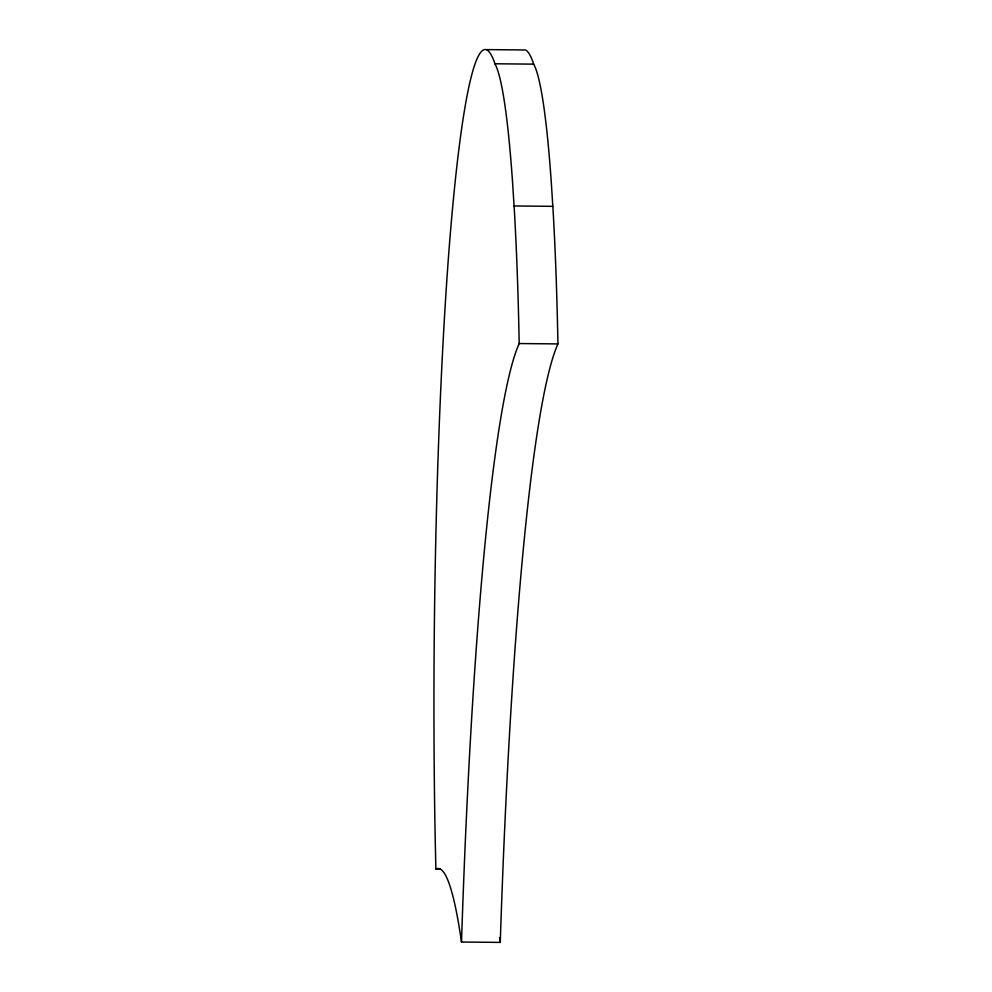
<?xml version="1.0" encoding="UTF-8"?>
<svg xmlns="http://www.w3.org/2000/svg" width="992" height="992" viewBox="0 0 992 992"><rect width="100%" height="100%" fill="white"/><g stroke="black" fill="none" stroke-linecap="round" stroke-linejoin="round"><path stroke-width="1.49" d="M486.824 49.6L525.586 49.972A583.581 45.161 -89.4 0 1 533.684 64.145A436.592 33.778 -89.4 0 1 551.267 181.97L553.077 210.292A436.592 33.778 -89.4 0 1 557.938 343.914A842.791 65.212 -89.4 0 0 500.266 942.4L461.503 942.028A699.261 54.114 -89.4 0 0 435.885 869.104A583.581 45.161 -89.4 0 1 448.124 261.64A583.581 45.161 -89.4 0 1 494.934 63.773L533.684 64.145M514.067 205.964L552.829 206.336M461.503 942.028A842.791 65.212 -89.4 0 1 519.188 343.542L557.938 343.914M435.885 869.104L440.361 869.153M499.546 937.576A699.261 54.114 -89.4 0 1 500.266 942.4M494.934 63.773A436.592 33.778 -89.4 0 1 512.517 181.598L514.327 209.92A436.592 33.778 -89.4 0 1 519.188 343.542"/></g></svg>
